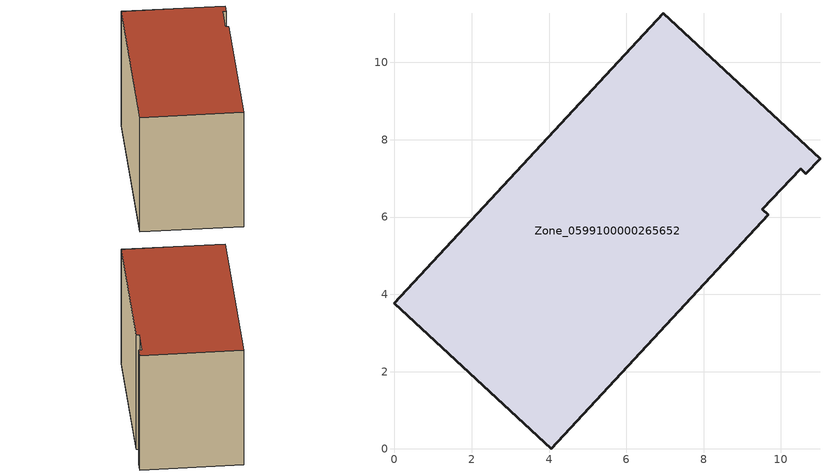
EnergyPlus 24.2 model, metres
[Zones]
Zone_0599100000265652
 floor ground (C_G): 9.67,6.06 4.05,0 0,3.76 6.95,11.28 11.01,7.51 10.64,7.12 10.51,7.24 9.52,6.2 z0
 wall outside (C_F): 10.51,7.24 10.64,7.12 11.01,7.51 6.95,11.28 0,3.76 4.05,0 9.67,6.06 9.52,6.2 10.51,7.24 z0:7.24
 roof outside (C_R): 4.05,0 9.67,6.06 9.52,6.2 10.51,7.24 10.64,7.12 11.01,7.51 6.95,11.28 0,3.76 z7.24
[BUILDING]
Pand.0599100000265652: North Axis=0; Terrain=City; Loads Convergence Tolerance Value=0.04; Temperature Convergence Tolerance Value=0.4; Solar Distribution=FullExterior; Maximum Number of Warmup Days=25; Minimum Number of Warmup Days=1
[Site:Location]
Rotterdam.The.Hague.AP_ZH_NLD Design_Conditions: Latitude=51.96; Longitude=4.45; Time Zone=1; Elevation=-4.5
[SITE:GROUNDTEMPERATURE:BUILDINGSURFACE]
18, 18, 18, 18, 18, 18, 18, 18, 18, 18, 18, 18
[MATERIAL] Thermal Absorptance=0.9; Solar Absorptance=0.7; Visible Absorptance=0.7
Name | Roughness | Thickness | Conductivity | Density | Specific Heat
G.TC.1975-1991 | MediumSmooth | 0.15 | 0.288461 | 540 | 1210
F.TC.1975-1991 | Rough | 0.3 | 0.230769 | 1920 | 840
R.TC.1975-1991 | MediumRough | 0.2 | 0.153846 | 1500 | 1000
[CONSTRUCTION]
C_G: G.TC.1975-1991
C_F: F.TC.1975-1991
C_R: R.TC.1975-1991
[ZONE]
Zone_0599100000265652: Type=1; Multiplier=1; Ceiling Height=Autocalculate; Volume=Autocalculate; Floor Area=autocalculate; Part of Total Floor Area=Yes
[ZONEINFILTRATION:DESIGNFLOWRATE]
Infil_Zone_0599100000265652: Zone or ZoneList or Space or SpaceList=Zone_0599100000265652; Schedule=AlwaysOn; Design Flow Rate Calculation Method=Flow/Area; Flow Rate per Floor Area=0.003; Constant Term Coefficient=1; Temperature Term Coefficient=0; Velocity Term Coefficient=0; Velocity Squared Term Coefficient=0
[HVACTEMPLATE:ZONE:IDEALLOADSAIRSYSTEM]
Zone_0599100000265652: Maximum Heating Supply Air Temperature=50; Minimum Cooling Supply Air Temperature=13; Maximum Heating Supply Air Humidity Ratio=0.0156; Minimum Cooling Supply Air Humidity Ratio=0.0077; Heating Limit=NoLimit; Cooling Limit=NoLimit; Dehumidification Control Type=ConstantSensibleHeatRatio; Cooling Sensible Heat Ratio=0.7; Dehumidification Setpoint=60; Humidification Control Type=None; Humidification Setpoint=30; Outdoor Air Method=None; Outdoor Air Flow Rate per Person=0.00944; Outdoor Air Flow Rate per Zone Floor Area=0; Outdoor Air Flow Rate per Zone=0; Demand Controlled Ventilation Type=None; Outdoor Air Economizer Type=NoEconomizer; Heat Recovery Type=None; Sensible Heat Recovery Effectiveness=0.7; Latent Heat Recovery Effectiveness=0.65
[ZONECONTROL:THERMOSTAT]
ThermostatControl_Zone_0599100000265652: Zone or ZoneList=Zone_0599100000265652; Control Type Schedule=DualSetpointControlType; Control 1=Thermostat_Zone_0599100000265652; Temperature Difference Between Cutout And Setpoint=0
[THERMOSTATSETPOINT:DUALSETPOINT]
Thermostat_Zone_0599100000265652: Heating Setpoint Temperature Schedule=HeatingSetpoint_Zone_0599100000265652; Cooling Setpoint Temperature Schedule=CoolingSetpoint_Zone_0599100000265652
[SCHEDULE:COMPACT]
HeatingSetpoint_Zone_0599100000265652: Through: 12/31, For: AllDays, Until: 24:00, 21
CoolingSetpoint_Zone_0599100000265652: Through: 12/31, For: AllDays, Until: 24:00, 24
DualSetpointControlType: Through: 12/31, For: AllDays, Until: 24:00, 4
AlwaysOn: Through: 12/31, For: AllDays, Until: 24:00, 1
